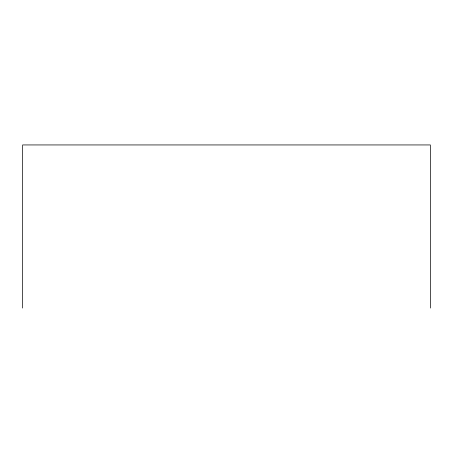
<?xml version="1.0" encoding="UTF-8"?>
<svg xmlns="http://www.w3.org/2000/svg" width="453" height="453" viewBox="0 0 453 453"><rect width="100%" height="100%" fill="white"/><g stroke="black" fill="none" stroke-linecap="round" stroke-linejoin="round"><path stroke-width="0.68" d="M430.35 308.057L430.35 144.943L22.65 144.943L22.65 308.057"/></g></svg>
